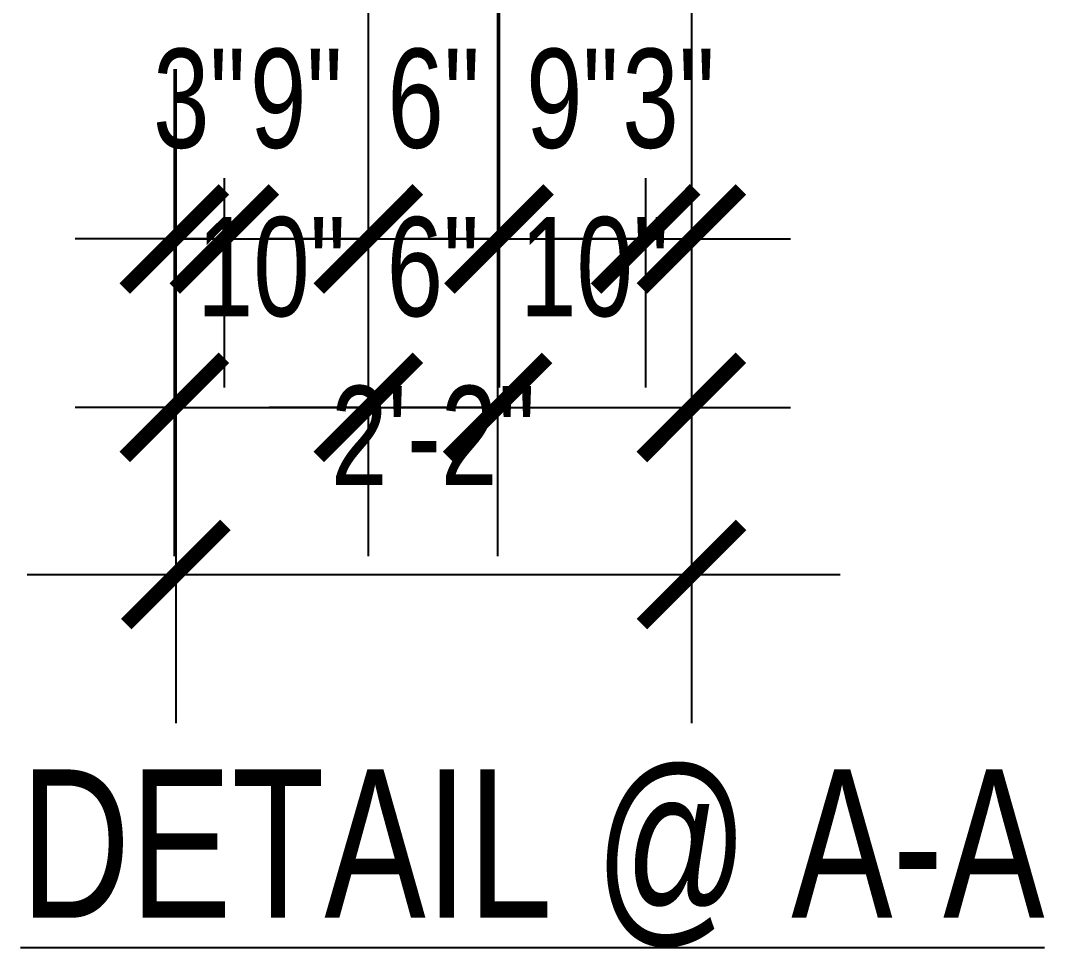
# Model space of a CAD drawing. Header units: inches. Extents: x 8351 to 42256, y 21052 to 33437.
# Drawn here: x 8502.57 to 8550.09, y 24136.4 to 24179.41 of the extents above; entities that cross this region are included whole.
import ezdxf

# ---------------------------------------------------------------- set-up
doc = ezdxf.new("R2010")
doc.units = ezdxf.units.IN
doc.header["$MEASUREMENT"] = 0
doc.styles.add('AEP', font='swisscl.ttf')
doc.dimstyles.new('IB-1', dxfattribs={"dimscale": 46, "dimtxt": 0.18, "dimasz": 0.1, "dimexe": 0.15, "dimexo": 0.0625, "dimgap": 0.09, "dimtad": 1, "dimdec": 0, "dimzin": 0, "dimdsep": 46, "dimlunit": 4, "dimtxsty": 'AEP', "dimblk": 'ARCHTICK', "dimcen": 0.09, "dimdle": 0.15, "dimclrd": 8, "dimclre": 8, "dimadec": 0, "dimazin": 0, "dimtfac": 1, "dimtdec": 0, "dimtix": 1, "dimtmove": 2, "dimatfit": 3, "dimfxl": 1, "dimtolj": 1, "dimtzin": 0, "dimarcsym": 0})

# ---------------------------------------------------------------- blocks, each defined once
blk = doc.blocks.new('_ArchTick')
at = {"color": 0, "linetype": 'ByBlock', "const_width": 0.15}
blk.add_lwpolyline([(-0.5, -0.5), (0.5, 0.5)], dxfattribs=at)
blk = doc.blocks.new('*D438')
at = {"color": 8, "lineweight": -2, "transparency": 16777216}
for p, q in [((8512.026, 24172.096), (8512.026, 24162.372)), ((8509.708, 24170.961), (8509.708, 24162.372)), ((8509.708, 24169.272), (8505.108, 24169.272)), ((8509.708, 24169.272), (8512.026, 24169.272)), ((8512.026, 24169.272), (8516.626, 24169.272))]:
    blk.add_line(p, q, dxfattribs=at)
at = {"layer": 'Defpoints', "color": 0, "transparency": 16777216}
for p in [(8512.026, 24174.971), (8509.708, 24173.836), (8512.026, 24169.272)]:
    blk.add_point(p, dxfattribs=at)
at = {"color": 8, "lineweight": -2, "transparency": 16777216, "xscale": 4.600000000000001, "yscale": 4.600000000000001, "zscale": 4.600000000000001}
blk.add_blockref('_ArchTick', (8509.708, 24169.272), dxfattribs=at)
at = {"color": 8, "lineweight": -2, "transparency": 16777216, "xscale": 4.600000000000001, "yscale": 4.600000000000001, "zscale": 4.600000000000001, "rotation": 180}
blk.add_blockref('_ArchTick', (8512.026, 24169.272), dxfattribs=at)
at = {"color": 0, "transparency": 16777216, "insert": (8510.867, 24175.767), "char_height": 4.6, "attachment_point": 5, "style": 'AEP'}
blk.add_mtext('\\A1;3"', dxfattribs=at)
blk = doc.blocks.new('*D439')
at = {"color": 8, "lineweight": -2, "transparency": 16777216}
for p, q in [((8518.708, 24179.961), (8518.708, 24162.372)), ((8512.026, 24172.096), (8512.026, 24162.372)), ((8512.026, 24169.272), (8507.426, 24169.272)), ((8512.026, 24169.272), (8518.708, 24169.272)), ((8518.708, 24169.272), (8523.308, 24169.272))]:
    blk.add_line(p, q, dxfattribs=at)
at = {"layer": 'Defpoints', "color": 0, "transparency": 16777216}
for p in [(8518.708, 24182.836), (8512.026, 24174.971), (8518.708, 24169.272)]:
    blk.add_point(p, dxfattribs=at)
at = {"color": 8, "lineweight": -2, "transparency": 16777216, "xscale": 4.600000000000001, "yscale": 4.600000000000001, "zscale": 4.600000000000001}
blk.add_blockref('_ArchTick', (8512.026, 24169.272), dxfattribs=at)
at = {"color": 8, "lineweight": -2, "transparency": 16777216, "xscale": 4.600000000000001, "yscale": 4.600000000000001, "zscale": 4.600000000000001, "rotation": 180}
blk.add_blockref('_ArchTick', (8518.708, 24169.272), dxfattribs=at)
at = {"color": 0, "transparency": 16777216, "insert": (8515.367, 24175.764), "char_height": 4.6, "attachment_point": 5, "style": 'AEP'}
blk.add_mtext('\\A1;9"', dxfattribs=at)
blk = doc.blocks.new('*D440')
at = {"color": 8, "lineweight": -2, "transparency": 16777216}
for p, q in [((8518.708, 24179.961), (8518.708, 24162.372)), ((8524.778, 24179.961), (8524.778, 24162.372)), ((8518.708, 24169.272), (8514.108, 24169.272)), ((8518.708, 24169.272), (8524.778, 24169.272)), ((8524.778, 24169.272), (8529.378, 24169.272))]:
    blk.add_line(p, q, dxfattribs=at)
at = {"layer": 'Defpoints', "color": 0, "transparency": 16777216}
for p in [(8518.708, 24182.836), (8524.778, 24182.836), (8524.778, 24169.272)]:
    blk.add_point(p, dxfattribs=at)
at = {"color": 8, "lineweight": -2, "transparency": 16777216, "xscale": 4.600000000000001, "yscale": 4.600000000000001, "zscale": 4.600000000000001}
blk.add_blockref('_ArchTick', (8518.708, 24169.272), dxfattribs=at)
at = {"color": 8, "lineweight": -2, "transparency": 16777216, "xscale": 4.600000000000001, "yscale": 4.600000000000001, "zscale": 4.600000000000001, "rotation": 180}
blk.add_blockref('_ArchTick', (8524.778, 24169.272), dxfattribs=at)
at = {"color": 0, "transparency": 16777216, "insert": (8521.743, 24175.767), "char_height": 4.6, "attachment_point": 5, "style": 'AEP'}
blk.add_mtext('\\A1;6"', dxfattribs=at)
blk = doc.blocks.new('*D441')
at = {"color": 8, "lineweight": -2, "transparency": 16777216}
for p, q in [((8524.778, 24179.961), (8524.778, 24162.372)), ((8531.579, 24172.096), (8531.579, 24162.372)), ((8524.778, 24169.272), (8520.178, 24169.272)), ((8524.778, 24169.272), (8531.579, 24169.272)), ((8531.579, 24169.272), (8536.179, 24169.272))]:
    blk.add_line(p, q, dxfattribs=at)
at = {"layer": 'Defpoints', "color": 0, "transparency": 16777216}
for p in [(8524.778, 24182.836), (8531.579, 24174.971), (8531.579, 24169.272)]:
    blk.add_point(p, dxfattribs=at)
at = {"color": 8, "lineweight": -2, "transparency": 16777216, "xscale": 4.600000000000001, "yscale": 4.600000000000001, "zscale": 4.600000000000001}
blk.add_blockref('_ArchTick', (8524.778, 24169.272), dxfattribs=at)
at = {"color": 8, "lineweight": -2, "transparency": 16777216, "xscale": 4.600000000000001, "yscale": 4.600000000000001, "zscale": 4.600000000000001, "rotation": 180}
blk.add_blockref('_ArchTick', (8531.579, 24169.272), dxfattribs=at)
at = {"color": 0, "transparency": 16777216, "insert": (8528.179, 24175.764), "char_height": 4.6, "attachment_point": 5, "style": 'AEP'}
blk.add_mtext('\\A1;9"', dxfattribs=at)
blk = doc.blocks.new('*D442')
at = {"color": 8, "lineweight": -2, "transparency": 16777216}
for p, q in [((8531.579, 24172.096), (8531.579, 24162.372)), ((8533.708, 24170.961), (8533.708, 24162.372)), ((8531.579, 24169.272), (8526.979, 24169.272)), ((8531.579, 24169.272), (8533.708, 24169.272)), ((8533.708, 24169.272), (8538.308, 24169.272))]:
    blk.add_line(p, q, dxfattribs=at)
at = {"layer": 'Defpoints', "color": 0, "transparency": 16777216}
for p in [(8531.579, 24174.971), (8533.708, 24173.836), (8533.708, 24169.272)]:
    blk.add_point(p, dxfattribs=at)
at = {"color": 8, "lineweight": -2, "transparency": 16777216, "xscale": 4.600000000000001, "yscale": 4.600000000000001, "zscale": 4.600000000000001}
blk.add_blockref('_ArchTick', (8531.579, 24169.272), dxfattribs=at)
at = {"color": 8, "lineweight": -2, "transparency": 16777216, "xscale": 4.600000000000001, "yscale": 4.600000000000001, "zscale": 4.600000000000001, "rotation": 180}
blk.add_blockref('_ArchTick', (8533.708, 24169.272), dxfattribs=at)
at = {"color": 0, "transparency": 16777216, "insert": (8532.644, 24175.767), "char_height": 4.6, "attachment_point": 5, "style": 'AEP'}
blk.add_mtext('\\A1;3"', dxfattribs=at)
blk = doc.blocks.new('*D479')
at = {"color": 8, "lineweight": -2, "transparency": 16777216}
for p, q in [((8518.708, 24186.153), (8518.708, 24154.559)), ((8509.708, 24177.153), (8509.708, 24154.559)), ((8509.708, 24161.459), (8505.108, 24161.459)), ((8509.708, 24161.459), (8518.708, 24161.459)), ((8518.708, 24161.459), (8523.308, 24161.459))]:
    blk.add_line(p, q, dxfattribs=at)
at = {"layer": 'Defpoints', "color": 0, "transparency": 16777216}
for p in [(8518.708, 24189.028), (8509.708, 24180.028), (8518.708, 24161.459)]:
    blk.add_point(p, dxfattribs=at)
at = {"color": 8, "lineweight": -2, "transparency": 16777216, "xscale": 4.600000000000001, "yscale": 4.600000000000001, "zscale": 4.600000000000001}
blk.add_blockref('_ArchTick', (8509.708, 24161.459), dxfattribs=at)
at = {"color": 8, "lineweight": -2, "transparency": 16777216, "xscale": 4.600000000000001, "yscale": 4.600000000000001, "zscale": 4.600000000000001, "rotation": 180}
blk.add_blockref('_ArchTick', (8518.708, 24161.459), dxfattribs=at)
at = {"color": 0, "transparency": 16777216, "insert": (8514.208, 24167.954), "char_height": 4.6, "attachment_point": 5, "style": 'AEP'}
blk.add_mtext('\\A1;10"', dxfattribs=at)
blk = doc.blocks.new('*D480')
at = {"color": 8, "lineweight": -2, "transparency": 16777216}
for p, q in [((8524.708, 24186.216), (8524.708, 24154.559)), ((8518.708, 24186.153), (8518.708, 24154.559)), ((8518.708, 24161.459), (8514.108, 24161.459)), ((8518.708, 24161.459), (8524.708, 24161.459)), ((8524.708, 24161.459), (8529.308, 24161.459))]:
    blk.add_line(p, q, dxfattribs=at)
at = {"layer": 'Defpoints', "color": 0, "transparency": 16777216}
for p in [(8518.708, 24189.028), (8524.708, 24189.091), (8524.708, 24161.459)]:
    blk.add_point(p, dxfattribs=at)
at = {"color": 8, "lineweight": -2, "transparency": 16777216, "xscale": 4.600000000000001, "yscale": 4.600000000000001, "zscale": 4.600000000000001}
blk.add_blockref('_ArchTick', (8518.708, 24161.459), dxfattribs=at)
at = {"color": 8, "lineweight": -2, "transparency": 16777216, "xscale": 4.600000000000001, "yscale": 4.600000000000001, "zscale": 4.600000000000001, "rotation": 180}
blk.add_blockref('_ArchTick', (8524.708, 24161.459), dxfattribs=at)
at = {"color": 0, "transparency": 16777216, "insert": (8521.708, 24167.954), "char_height": 4.6, "attachment_point": 5, "style": 'AEP'}
blk.add_mtext('\\A1;6"', dxfattribs=at)
blk = doc.blocks.new('*D481')
at = {"color": 8, "lineweight": -2, "transparency": 16777216}
for p, q in [((8524.708, 24186.216), (8524.708, 24154.559)), ((8533.708, 24186.153), (8533.708, 24154.559)), ((8524.708, 24161.459), (8520.108, 24161.459)), ((8524.708, 24161.459), (8533.708, 24161.459)), ((8533.708, 24161.459), (8538.308, 24161.459))]:
    blk.add_line(p, q, dxfattribs=at)
at = {"layer": 'Defpoints', "color": 0, "transparency": 16777216}
for p in [(8524.708, 24189.091), (8533.708, 24189.028), (8533.708, 24161.459)]:
    blk.add_point(p, dxfattribs=at)
at = {"color": 8, "lineweight": -2, "transparency": 16777216, "xscale": 4.600000000000001, "yscale": 4.600000000000001, "zscale": 4.600000000000001}
blk.add_blockref('_ArchTick', (8524.708, 24161.459), dxfattribs=at)
at = {"color": 8, "lineweight": -2, "transparency": 16777216, "xscale": 4.600000000000001, "yscale": 4.600000000000001, "zscale": 4.600000000000001, "rotation": 180}
blk.add_blockref('_ArchTick', (8533.708, 24161.459), dxfattribs=at)
at = {"color": 0, "transparency": 16777216, "insert": (8529.208, 24167.954), "char_height": 4.6, "attachment_point": 5, "style": 'AEP'}
blk.add_mtext('\\A1;10"', dxfattribs=at)
blk = doc.blocks.new('*D482')
at = {"color": 8, "lineweight": -2, "transparency": 16777216}
for p, q in [((8509.778, 24177.153), (8509.778, 24146.805)), ((8533.708, 24177.153), (8533.708, 24146.805)), ((8502.878, 24153.705), (8540.608, 24153.705))]:
    blk.add_line(p, q, dxfattribs=at)
at = {"layer": 'Defpoints', "color": 0, "transparency": 16777216}
for p in [(8509.778, 24180.028), (8533.708, 24180.028), (8533.708, 24153.705)]:
    blk.add_point(p, dxfattribs=at)
at = {"color": 8, "lineweight": -2, "transparency": 16777216, "xscale": 4.600000000000001, "yscale": 4.600000000000001, "zscale": 4.600000000000001, "rotation": 180}
blk.add_blockref('_ArchTick', (8509.778, 24153.705), dxfattribs=at)
at = {"color": 8, "lineweight": -2, "transparency": 16777216, "xscale": 4.600000000000001, "yscale": 4.600000000000001, "zscale": 4.600000000000001}
blk.add_blockref('_ArchTick', (8533.708, 24153.705), dxfattribs=at)
at = {"color": 0, "transparency": 16777216, "insert": (8521.743, 24160.154), "char_height": 4.6, "attachment_point": 5, "style": 'AEP'}
blk.add_mtext("\\A1;2'-2''", dxfattribs=at)

msp = doc.modelspace()

# ---------------------------------------------------------------- texts
at = {"style": 'AEP'}
msp.add_text('%%UDETAIL @ A-A', height=6.88091, dxfattribs=at).set_placement((8502.568, 24137.78))

# ---------------------------------------------------------------- dimensions: what is measured, and where the dimension line sits
for base, p1, p2, text, picture, middle in [((8518.708, 24161.459), (8509.708, 24180.028), (8518.708, 24189.028), '10"', '*D479', (8514.208, 24167.954)), ((8533.708, 24161.459), (8524.708, 24189.091), (8533.708, 24189.028), '10"', '*D481', (8529.208, 24167.954)), ((8518.708, 24169.272), (8512.026, 24174.971), (8518.708, 24182.836), '9"', '*D439', (8515.367, 24175.764)), ((8531.579, 24169.272), (8524.778, 24182.836), (8531.579, 24174.971), '9"', '*D441', (8528.179, 24175.764)), ((8533.708, 24153.705), (8509.778, 24180.028), (8533.708, 24180.028), "2'-2''", '*D482', (8521.743, 24160.154)), ((8512.026, 24169.272), (8509.708, 24173.836), (8512.026, 24174.971), '3"', '*D438', (8510.867, 24175.767)), ((8533.708, 24169.272), (8531.579, 24174.971), (8533.708, 24173.836), '3"', '*D442', (8532.644, 24175.767))]:
    dim = msp.add_linear_dim(base=base, p1=p1, p2=p2, text=text, dimstyle='IB-1', override={"dimtxt": 0.1})
    dim.commit()
    dim.dimension.update_dxf_attribs({"geometry": picture, "text_midpoint": middle})
for base, p1, p2, picture, middle in [((8524.708, 24161.459), (8518.708, 24189.028), (8524.708, 24189.091), '*D480', (8521.708, 24167.954)), ((8524.778, 24169.272), (8518.708, 24182.836), (8524.778, 24182.836), '*D440', (8521.743, 24175.767))]:
    dim = msp.add_linear_dim(base=base, p1=p1, p2=p2, dimstyle='IB-1', override={"dimtxt": 0.1})
    dim.commit()
    dim.dimension.update_dxf_attribs({"geometry": picture, "text_midpoint": middle})

doc.saveas('drawing.dxf')
